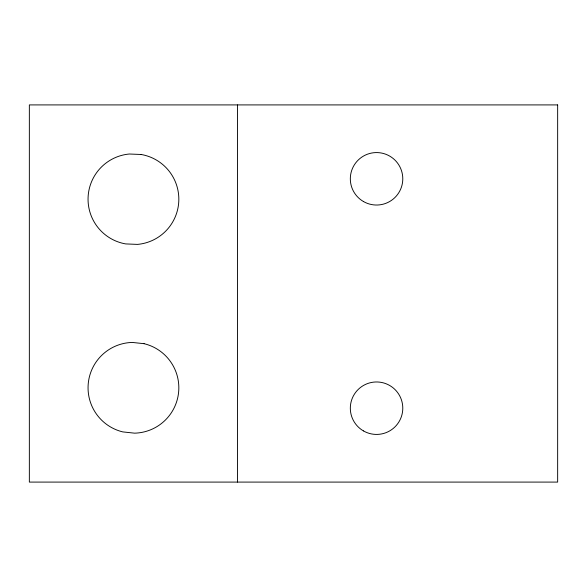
<?xml version="1.0" encoding="UTF-8"?>
<svg xmlns="http://www.w3.org/2000/svg" width="587" height="587" viewBox="0 0 587 587"><rect width="100%" height="100%" fill="white"/><g stroke="black" fill="none" stroke-linecap="round" stroke-linejoin="round"><path stroke-width="0.88" d="M237.508 104.912L237.508 482.088M557.65 104.912L29.35 104.912L29.35 482.088L557.65 482.088L557.65 104.912M141.181 154.491L129.345 154.014A45.375 45.375 0 0 0 125.677 243.913L137.512 244.397A45.375 45.375 0 0 0 141.181 154.491M144.086 343.688L132.31 342.434A45.375 45.375 0 0 0 122.771 431.9L134.548 433.162A45.375 45.375 0 0 0 144.086 343.688M363.441 201.517A26.224 26.224 0 0 0 402.785 178.808A26.224 26.224 0 0 0 363.441 156.091A26.224 26.224 0 0 0 363.441 201.517M363.441 430.909A26.224 26.224 0 0 0 402.785 408.192A26.224 26.224 0 0 0 363.441 385.483A26.224 26.224 0 0 0 363.441 430.909"/></g></svg>
